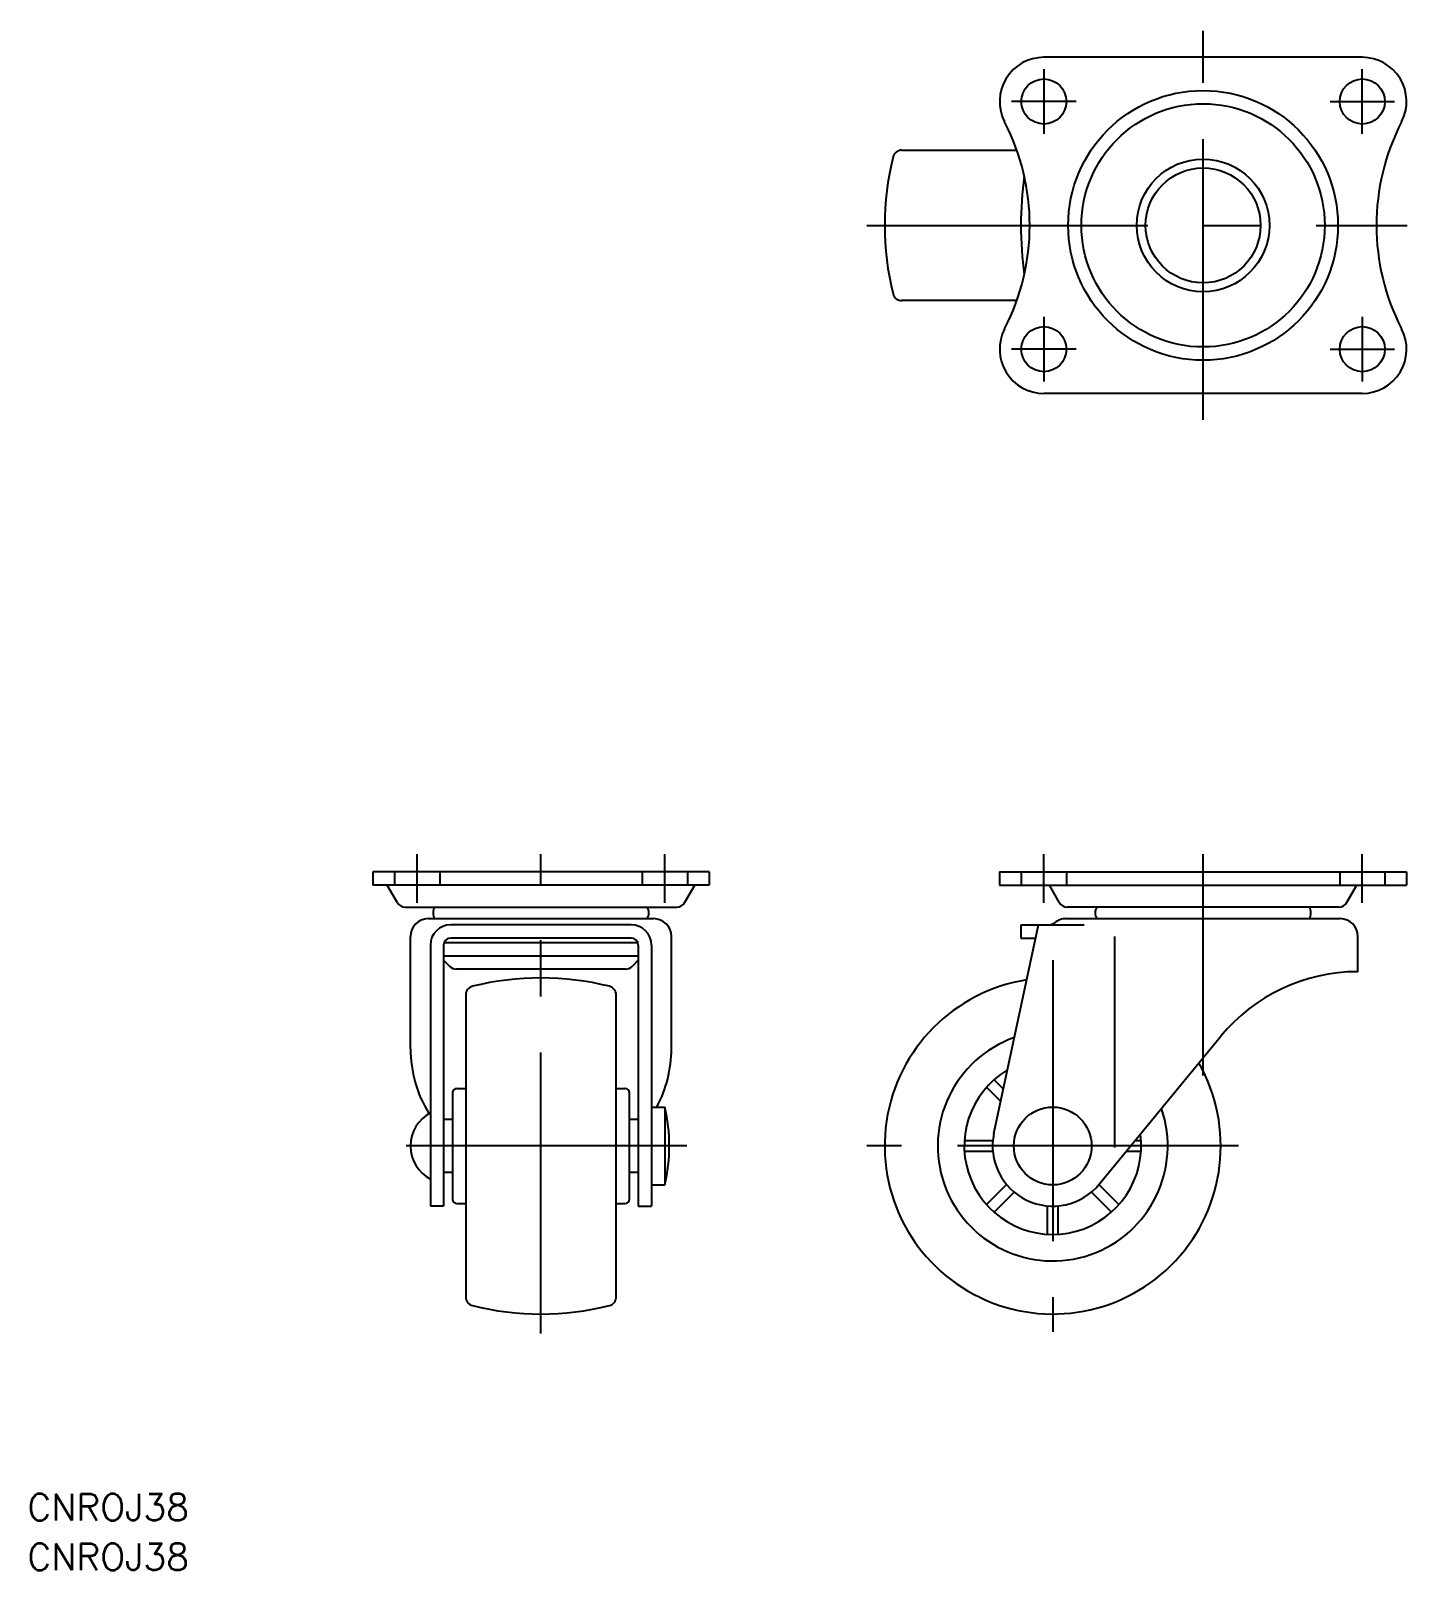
# Model space of a CAD drawing. Extents: x -133 to 23, y -152 to 22.
import ezdxf

# ---------------------------------------------------------------- set-up
doc = ezdxf.new("R2010")
doc.units = 0
doc.linetypes.add('CENTER', pattern=[50.8, 31.75, -6.35, 6.35, -6.35])
doc.linetypes.add('DASHED', pattern=[19.05, 12.7, -6.35])
doc.layers.get('0').update_dxf_attribs({"linetype": 'CONTINUOUS'})
doc.layers.add('CENTER', color=1, linetype='CENTER')
doc.styles.get("Standard").update_dxf_attribs({"font": 'txt.shx', "height": 3, "bigfont": 'bigfont.shx'})

# ---------------------------------------------------------------- blocks, each defined once
blk = doc.blocks.new('*U11')
at = {"color": 7, "linetype": 'CONTINUOUS'}
blk.add_text('CNROJ38', height=3, dxfattribs=at).set_placement((-132.92, -146.42))
blk = doc.blocks.new('*U12')
at = {"color": 7, "linetype": 'CONTINUOUS'}
blk.add_text('CNROJ38', height=3, dxfattribs=at).set_placement((-132.92, -152.04))

msp = doc.modelspace()

# ---------------------------------------------------------------- linework, layer by layer
at = {"color": 7, "linetype": 'CONTINUOUS'}
for p, q in [((18, 19), (-18, 19)), ((-34.08, 8.5), (-21.06, 8.5)), ((-21.06, -8.5), (-34.08, -8.5)), ((18, -19), (-18, -19)), ((-93.86, -73.08), (-93.86, -74.58)), ((-55.86, -73.08), (-93.86, -73.08)), ((-55.86, -73.08), (-55.86, -74.58)), ((-23, -73.08), (23, -73.08)), ((-23, -73.08), (-23, -74.58)), ((23, -73.08), (23, -74.58)), ((-55.86, -74.58), (-93.86, -74.58)), ((-91.09, -76.58), (-92.24, -74.58)), ((-58.63, -76.58), (-57.47, -74.58)), ((-23, -74.58), (23, -74.58)), ((-16.23, -76.58), (-17.38, -74.58)), ((16.23, -76.58), (17.38, -74.58)), ((-90.22, -77.08), (-59.49, -77.08)), ((15.36, -77.08), (-15.36, -77.08)), ((-87.61, -78.38), (-62.11, -78.38)), ((-64.66, -79.08), (-85.06, -79.08)), ((-23.65, -102.66), (-18.6, -79.08)), ((-20.6, -79.08), (-13.43, -79.08)), ((-20.6, -79.08), (-20.6, -80.58)), ((-15.5, -78.38), (15.5, -78.38)), ((-89.61, -93.08), (-89.61, -80.38)), ((-87.36, -81.38), (-87.36, -110.88)), ((-85.86, -81.38), (-85.86, -110.88)), ((-85.8, -81.08), (-63.92, -81.08)), ((-64.66, -80.58), (-85.06, -80.58)), ((-63.86, -81.38), (-63.86, -110.88)), ((-62.36, -81.38), (-62.36, -110.88)), ((-60.11, -93.08), (-60.11, -80.38)), ((-20.6, -80.58), (-18.92, -80.58)), ((-10, -80.38), (-10, -104.27)), ((17.5, -84.38), (17.5, -80.38)), ((-85.86, -82.58), (-63.86, -82.58)), ((-85.86, -83.08), (-85.15, -83.79)), ((-63.86, -83.08), (-64.56, -83.79)), ((-65.27, -84.08), (-84.44, -84.08)), ((17.5, -84.38), (17.45, -84.38)), ((-83.36, -87), (-83.36, -121.16)), ((-66.36, -121.16), (-66.36, -87)), ((-11.75, -108.4), (2, -91.68)), ((-24.48, -97.45), (-22.88, -99.05)), ((-23.63, -96.6), (-22.58, -97.65)), ((-84.86, -98.08), (-84.86, -110.08)), ((-84.36, -97.58), (-83.36, -97.58)), ((-66.36, -97.58), (-65.36, -97.58)), ((-64.86, -110.08), (-64.86, -98.08)), ((-62.36, -99.68), (-60.86, -99.68)), ((-60.86, -99.68), (-60.86, -108.48)), ((-84.86, -101.08), (-85.86, -101.08)), ((-63.86, -101.08), (-64.86, -101.08)), ((-26.98, -103.48), (-23.77, -103.48)), ((-7.7, -103.48), (-7.02, -103.48)), ((-26.98, -104.68), (-23.77, -104.68)), ((-8.69, -104.68), (-7.02, -104.68)), ((-84.86, -107.08), (-85.86, -107.08)), ((-63.86, -107.08), (-64.86, -107.08)), ((-62.36, -108.48), (-60.86, -108.48)), ((-24.48, -110.71), (-22.21, -108.45)), ((-23.63, -111.56), (-21.37, -109.29)), ((-12.63, -109.29), (-10.37, -111.56)), ((-11.79, -108.45), (-9.52, -110.71)), ((-85.86, -110.88), (-87.36, -110.88)), ((-84.36, -110.58), (-83.36, -110.58)), ((-66.36, -110.58), (-65.36, -110.58)), ((-63.86, -110.88), (-62.36, -110.88)), ((-17.6, -114.06), (-17.6, -110.85)), ((-16.4, -114.06), (-16.4, -110.85))]:
    msp.add_line(p, q, dxfattribs=at)
at = {"color": 3, "linetype": 'DASHED'}
for p, q in [((-91.41, -73.08), (-91.41, -74.58)), ((-86.31, -73.08), (-86.31, -74.58)), ((-63.41, -73.08), (-63.41, -74.58)), ((-58.31, -73.08), (-58.31, -74.58)), ((-20.55, -73.08), (-20.55, -74.58)), ((-15.45, -73.08), (-15.45, -74.58)), ((15.45, -73.08), (15.45, -74.58)), ((20.55, -73.08), (20.55, -74.58))]:
    msp.add_line(p, q, dxfattribs=at)
at = {"color": 7, "linetype": 'CONTINUOUS'}
for centre, radius in [((-18, 14), 2.55), ((18, 14), 2.55), ((0, 0), 15.25), ((0, 0), 13.75), ((0, 0), 7.5), ((0, 0), 6.5), ((-18, -14), 2.55), ((18, -14), 2.55), ((-17, -104.08), 4.4)]:
    msp.add_circle(centre, radius, dxfattribs=at)
for centre, radius, start, end in [((-18, 14), 5, 90, 207.3008), ((18, 14), 5, 332.6992, 90), ((-45.12, 0), 25.52, 332.6992, 27.3008), ((45.12, 0), 25.52, 152.6992, 207.3008), ((-4, 0), 32, 165.9992, 194.0008), ((-34.08, 7.5), 1, 90, 165.9992), ((19.46, 0), 40.06, 172.0251, 187.9749), ((-34.08, -7.5), 1, 194.0008, 270), ((-18, -14), 5, 152.6992, 270), ((18, -14), 5, 270, 27.3008), ((-90.22, -76.08), 1, 210, 270), ((-85.86, -77.73), 1.2, 147.2028, 212.7972), ((-63.86, -77.73), 1.2, 327.2028, 32.7972), ((-59.49, -76.08), 1, 270, 330), ((-15.36, -76.08), 1, 210, 270), ((-11, -77.73), 1.2, 147.2028, 212.7972), ((11, -77.73), 1.2, 327.2028, 32.7972), ((15.36, -76.08), 1, 270, 330), ((-87.61, -80.38), 2, 90, 180), ((-85.06, -81.38), 2.3, 90, 180), ((-64.66, -81.38), 2.3, 0, 90), ((-62.11, -80.38), 2, 360, 90), ((-17.43, -78.08), 1, 270, 309.9445), ((-15.5, -80.38), 2, 90, 129.9445), ((15.5, -80.38), 2, 0, 90), ((-85.06, -81.38), 0.8, 90, 180), ((-64.66, -81.38), 0.8, 0, 90), ((-84.44, -83.08), 1, 225, 270), ((-74.86, -117.08), 32, 75.9992, 104.0008), ((-65.27, -83.08), 1, 270, 315), ((17.45, -104.38), 20, 90, 140.5739), ((-82.36, -87), 1, 104.0008, 180), ((-67.36, -87), 1, 0, 75.9992), ((-17, -104.08), 19, 98.8826, 29.603), ((-17, -104.08), 13, 109.4506, 19.0351), ((-75.66, -93.08), 13.95, 180, 211.7504), ((-74.06, -93.08), 13.95, 331.7648, 0), ((-17, -104.08), 10, 120.7553, 7.7303), ((-84.36, -98.08), 0.5, 90, 180), ((-65.36, -98.08), 0.5, 360, 90), ((-85.36, -104.08), 4.25, 118.0725, 241.9275), ((-79.88, -104.08), 19.53, 346.9787, 13.0213), ((-17, -104.08), 6.8, 167.9117, 320.5739), ((-84.36, -110.08), 0.5, 180, 270), ((-65.36, -110.08), 0.5, 270, 360), ((-82.36, -121.16), 1, 180, 255.9992), ((-67.36, -121.16), 1, 284.0008, 0), ((-74.86, -91.08), 32, 255.9992, 284.0008)]:
    msp.add_arc(centre, radius, start, end, dxfattribs=at)
at = {"layer": 'CENTER', "color": 1, "linetype": 'CENTER'}
for p, q in [((0, -22), (0, 22)), ((-18, 17.65), (-18, 10.35)), ((18, 10.35), (18, 17.65)), ((-14.35, 14), (-21.65, 14)), ((14.35, 14), (21.65, 14)), ((-38, 0), (23.08, 0)), ((-18, -10.35), (-18, -17.65)), ((18, -10.35), (18, -17.65)), ((-14.35, -14), (-21.65, -14)), ((14.35, -14), (21.65, -14)), ((-88.86, -76.58), (-88.86, -71.08)), ((-74.86, -125.28), (-74.86, -71.08)), ((-60.86, -76.58), (-60.86, -71.08)), ((-18, -76.58), (-18, -71.08)), ((0, -96.11), (0, -71.08)), ((18, -76.58), (18, -71.08)), ((-17, -83.08), (-17, -125.08)), ((-58.36, -104.08), (-91.61, -104.08)), ((4, -104.08), (-38, -104.08))]:
    msp.add_line(p, q, dxfattribs=at)

# ---------------------------------------------------------------- block references
at = {"color": 7, "linetype": 'CONTINUOUS'}
for name in ['*U11', '*U12']:
    msp.add_blockref(name, (0, 0), dxfattribs=at)

doc.saveas('drawing.dxf')
